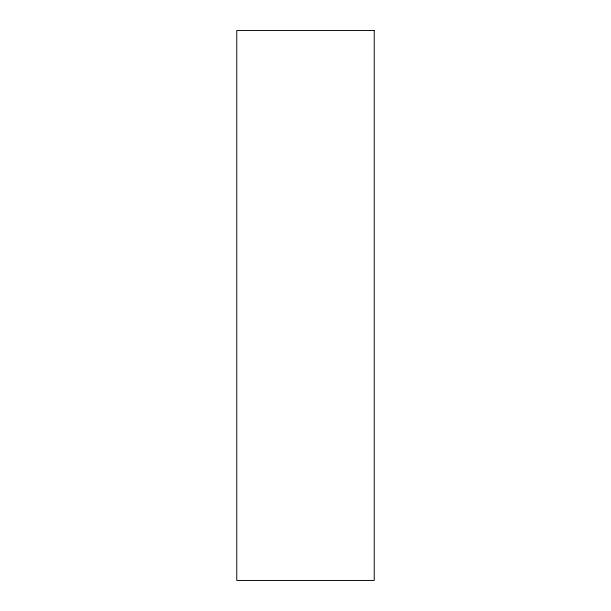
<?xml version="1.0" encoding="UTF-8"?>
<svg xmlns="http://www.w3.org/2000/svg" width="611" height="611" viewBox="0 0 611 611"><rect width="100%" height="100%" fill="white"/><g stroke="black" fill="none" stroke-linecap="round" stroke-linejoin="round"><path stroke-width="0.92" d="M374.238 30.55L236.763 30.55L236.763 580.45L374.238 580.45L374.238 30.55"/></g></svg>
